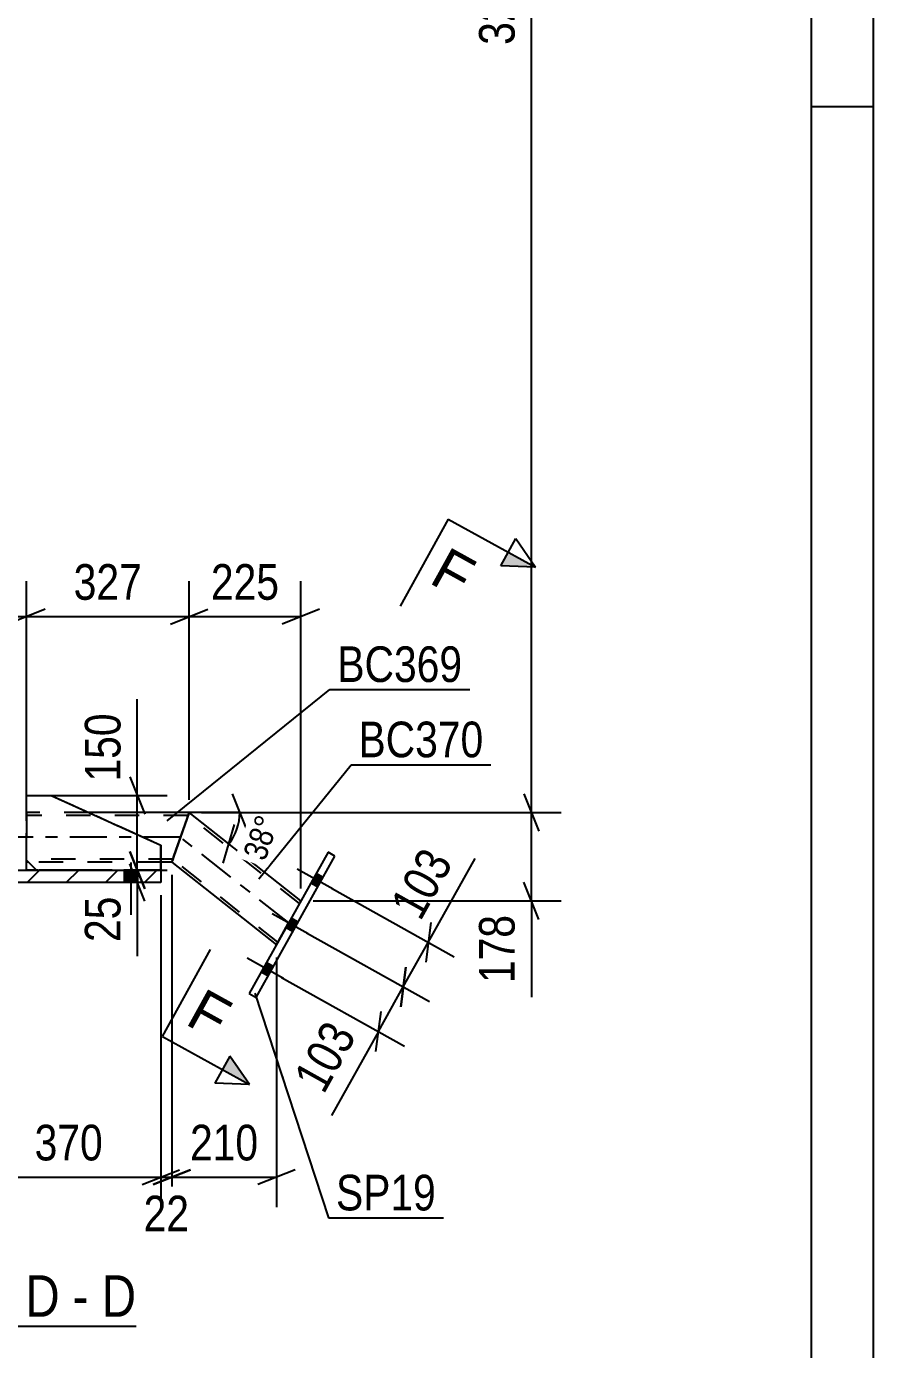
# Model space of a CAD drawing. Header units: millimetres. Extents: x -81 to 760, y -449 to 145.
# Drawn here: x 691.9 to 759.9, y -101.6 to 4.8 of the extents above; entities that cross this region are included whole.
import ezdxf

# ---------------------------------------------------------------- set-up
doc = ezdxf.new("R2010")
doc.units = ezdxf.units.MM
doc.linetypes.add('DXK_LINE_DOT2', pattern=[3.9198, 1.9599, -1.9599])
doc.linetypes.add('DXK_LINE_DOT3', pattern=[5.9187, 2.979, -0.9799, 0.9799, -0.9799])
doc.styles.add('Arial', font='ARIAL.TTF', dxfattribs={"height": 0.2})
doc.styles.add('Arial Narrow', font='ARIALN.TTF', dxfattribs={"height": 0.2})

# ---------------------------------------------------------------- blocks, each defined once
blk = doc.blocks.new('Unknown-122571161-1134')
at = {"color": 5, "linetype": 'Continuous'}
for p, q in [((759.95, -448.66), (759.95, 145.34)), ((754.95, -443.66), (754.95, 140.34)), ((759.95, -1.66), (754.95, -1.66))]:
    blk.add_line(p, q, dxfattribs=at)
blk = doc.blocks.new('Unknown-122571161-16 - 5540')
at = {"color": 6, "linetype": 'Continuous'}
blk.add_line((672.61, -99.67), (700.68, -99.67), dxfattribs=at)
at = {"color": 0, "linetype": 'Continuous'}
for points in [[(690.72, -98.92), (690.72, -95.42), (672.61, -95.42), (672.61, -98.92)], [(694.53, -98.92), (694.53, -95.42), (691.77, -95.42), (691.77, -98.92)], [(696.86, -98.92), (696.86, -95.42), (695.58, -95.42), (695.58, -98.92)], [(700.68, -98.92), (700.68, -95.42), (697.91, -95.42), (697.91, -98.92)]]:
    blk.add_wipeout(points, dxfattribs=at)
at = {"color": 7, "linetype": 'Continuous', "style": 'Arial Narrow'}
for s, p in [('SECTION ', (672.61, -98.92)), ('D', (691.77, -98.92)), ('D', (697.91, -98.92)), ('-', (695.58, -98.92))]:
    blk.add_text(s, height=3.34, dxfattribs=at).set_placement(p)
blk = doc.blocks.new('Part-122571161-5686 - 5540')
at = {"color": 7, "linetype": 'DXK_LINE_DOT2'}
for p, q in [((691.86, -62.22), (691.86, -57.02)), ((691.86, -57.02), (693.86, -57.02)), ((693.86, -57.02), (702.66, -61.02)), ((702.66, -61.02), (702.66, -63.02)), ((692.66, -63.02), (691.86, -62.22)), ((702.66, -63.02), (692.66, -63.02))]:
    blk.add_line(p, q, dxfattribs=at)
at = {"color": 7, "linetype": 'DXK_LINE_DOT3'}
for p, q in [((691.86, -63.02), (691.86, -57.02)), ((691.86, -57.02), (693.86, -57.02)), ((693.86, -57.02), (702.66, -61.02)), ((702.66, -63.02), (691.86, -63.02))]:
    blk.add_line(p, q, dxfattribs=at)
blk = doc.blocks.new('Part-122571161-5670 - 5540')
at = {"color": 2, "linetype": 'Continuous'}
for p, q in [((716.11, -61.59), (709.77, -72.94)), ((716.66, -61.9), (716.11, -61.59)), ((710.33, -73.25), (716.66, -61.9)), ((709.77, -72.94), (710.33, -73.25))]:
    blk.add_line(p, q, dxfattribs=at)
at = {"color": 7, "linetype": 'DXK_LINE_DOT3'}
blk.add_line((713.22, -67.42), (713.22, -67.42), dxfattribs=at)
blk = doc.blocks.new('Bolt-122571161-5624 - 5540')
at = {"linetype": 'Continuous'}
blk.add_hatch(color=1, dxfattribs=at).paths.add_polyline_path([(699.72, -64.02), (700.8, -64.02), (700.8, -63.02), (699.72, -63.02)])
blk.add_hatch(color=1, dxfattribs=at).paths.add_polyline_path([(699.72, -64.02), (700.8, -64.02), (700.8, -63.02), (699.72, -63.02)])
blk.add_hatch(color=1, dxfattribs=at).paths.add_polyline_path([(699.72, -64.02), (700.8, -64.02), (700.8, -63.02), (699.72, -63.02)])
at = {"color": 1, "linetype": 'Continuous'}
for p, q in [((700.26, -62.42), (700.26, -66.62)), ((700.26, -62.42), (700.26, -66.62)), ((700.26, -62.42), (700.26, -66.62)), ((699.72, -63.02), (699.72, -64.02)), ((699.72, -63.02), (699.72, -64.02)), ((699.72, -63.02), (699.72, -64.02)), ((700.8, -63.02), (700.8, -64.02)), ((700.8, -63.02), (700.8, -64.02)), ((700.8, -63.02), (700.8, -64.02))]:
    blk.add_line(p, q, dxfattribs=at)
blk = doc.blocks.new('Bolt-122571161-5625 - 5540')
at = {"linetype": 'Continuous'}
for points in [[(715.28, -64.38), (715.71, -63.61), (715.15, -63.3), (714.72, -64.07)], [(715.28, -64.38), (715.71, -63.61), (715.15, -63.3), (714.72, -64.07)], [(715.28, -64.38), (715.71, -63.61), (715.15, -63.3), (714.72, -64.07)], [(713.28, -67.96), (713.71, -67.19), (713.15, -66.88), (712.72, -67.65)], [(713.28, -67.96), (713.71, -67.19), (713.15, -66.88), (712.72, -67.65)], [(711.28, -71.54), (711.71, -70.77), (711.15, -70.46), (710.72, -71.23)], [(711.28, -71.54), (711.71, -70.77), (711.15, -70.46), (710.72, -71.23)], [(711.28, -71.54), (711.71, -70.77), (711.15, -70.46), (710.72, -71.23)]]:
    blk.add_hatch(color=1, dxfattribs=at).paths.add_polyline_path(points)
at = {"color": 1, "linetype": 'Continuous'}
for p, q in [((716.51, -64.56), (713.61, -62.94)), ((716.51, -64.56), (713.61, -62.94)), ((716.51, -64.56), (713.61, -62.94)), ((715.71, -63.61), (715.15, -63.3)), ((715.71, -63.61), (715.15, -63.3)), ((715.71, -63.61), (715.15, -63.3)), ((715.28, -64.38), (714.72, -64.07)), ((715.28, -64.38), (714.72, -64.07)), ((715.28, -64.38), (714.72, -64.07)), ((714.51, -68.14), (711.61, -66.52)), ((714.51, -68.14), (711.61, -66.52)), ((713.71, -67.19), (713.15, -66.88)), ((713.71, -67.19), (713.15, -66.88)), ((713.28, -67.96), (712.72, -67.65)), ((713.28, -67.96), (712.72, -67.65)), ((712.51, -71.72), (709.61, -70.1)), ((712.51, -71.72), (709.61, -70.1)), ((712.51, -71.72), (709.61, -70.1)), ((711.28, -71.54), (710.72, -71.23)), ((711.28, -71.54), (710.72, -71.23)), ((711.28, -71.54), (710.72, -71.23)), ((711.71, -70.77), (711.15, -70.46)), ((711.71, -70.77), (711.15, -70.46)), ((711.71, -70.77), (711.15, -70.46))]:
    blk.add_line(p, q, dxfattribs=at)
blk = doc.blocks.new('Part-122571161-5655 - 5540')
at = {"linetype": 'Continuous'}
h = blk.add_hatch(dxfattribs=at)
h.set_pattern_fill('', scale=0.7, style=0, pattern_type=0)
h.set_pattern_definition([(45, (673.063, -64.0215), (-1.57154, 1.57154), [])])
h.paths.add_polyline_path([(673.06, -63.02), (673.06, -64.02), (702.66, -64.02), (702.66, -63.02)])
at = {"color": 2, "linetype": 'Continuous'}
for p, q in [((673.06, -64.02), (673.06, -63.02)), ((673.06, -63.02), (702.66, -63.02)), ((702.66, -63.02), (702.66, -64.02)), ((702.66, -64.02), (673.06, -64.02))]:
    blk.add_line(p, q, dxfattribs=at)
at = {"color": 7, "linetype": 'DXK_LINE_DOT3'}
blk.add_line((687.86, -63.52), (687.86, -63.52), dxfattribs=at)
blk = doc.blocks.new('Part-122571161-5660 - 5540')
at = {"color": 7, "linetype": 'DXK_LINE_DOT2'}
for p, q in [((696.86, -58.38), (691.86, -58.38)), ((691.86, -58.42), (691.86, -58.38)), ((691.86, -58.38), (691.86, -62.22)), ((704.83, -58.68), (704.93, -58.38)), ((704.92, -58.42), (704.93, -58.38)), ((704.85, -58.62), (691.86, -58.62)), ((704.77, -58.86), (704.77, -58.86)), ((704.77, -58.86), (704.77, -58.86)), ((691.86, -62.14), (691.86, -62.12)), ((703.64, -62.14), (691.86, -62.14)), ((702.66, -62.38), (692.02, -62.38)), ((703.56, -62.38), (703.6, -62.25)), ((703.57, -62.34), (703.66, -62.09)), ((703.66, -62.09), (703.66, -62.09)), ((703.72, -61.91), (703.72, -61.9)), ((703.72, -61.91), (703.72, -61.9))]:
    blk.add_line(p, q, dxfattribs=at)
at = {"color": 2, "linetype": 'Continuous'}
for p, q in [((704.93, -58.38), (696.86, -58.38)), ((703.72, -61.9), (704.77, -58.86)), ((704.77, -58.86), (704.83, -58.68)), ((691.86, -62.34), (691.86, -62.22)), ((691.86, -62.38), (691.86, -62.34)), ((692.02, -62.38), (691.86, -62.38)), ((703.56, -62.38), (702.66, -62.38)), ((703.66, -62.09), (703.72, -61.91))]:
    blk.add_line(p, q, dxfattribs=at)
at = {"color": 7, "linetype": 'DXK_LINE_DOT3'}
blk.add_line((704.24, -60.38), (687.86, -60.38), dxfattribs=at)
blk = doc.blocks.new('Part-122571161-5665 - 5540')
at = {"color": 2, "linetype": 'Continuous'}
for p, q in [((704.93, -58.38), (703.72, -61.91)), ((713.92, -65.49), (704.93, -58.38)), ((703.57, -62.35), (703.56, -62.39)), ((703.56, -62.39), (711.95, -69.03)), ((703.57, -62.35), (703.72, -61.91))]:
    blk.add_line(p, q, dxfattribs=at)
at = {"color": 7, "linetype": 'DXK_LINE_DOT2'}
for p, q in [((713.81, -65.71), (704.85, -58.62)), ((703.72, -61.91), (703.6, -62.25)), ((712.07, -68.82), (703.64, -62.15)), ((711.95, -69.03), (713.92, -65.49))]:
    blk.add_line(p, q, dxfattribs=at)
at = {"color": 7, "linetype": 'DXK_LINE_DOT3'}
blk.add_line((712.94, -67.26), (704.24, -60.38), dxfattribs=at)
blk = doc.blocks.new('Part-122571161-5688 - 5540')
at = {"color": 2, "linetype": 'Continuous'}
for p, q in [((691.86, -57.02), (693.86, -57.02)), ((693.86, -57.02), (702.66, -61.02)), ((702.66, -63.02), (702.66, -61.02)), ((692.66, -63.02), (691.86, -62.22))]:
    blk.add_line(p, q, dxfattribs=at)
at = {"color": 7, "linetype": 'DXK_LINE_DOT2'}
for p, q in [((691.86, -62.22), (691.86, -57.02)), ((702.66, -63.02), (692.66, -63.02))]:
    blk.add_line(p, q, dxfattribs=at)
blk = doc.blocks.new('StraightDimension-122571161-5734 - 5540')
at = {"color": 7, "linetype": 'Continuous'}
for p, q in [((714.37, -68.06), (724.25, -73.58)), ((722.36, -70.81), (721.95, -74.01)), ((712.37, -71.64), (722.25, -77.16)), ((720.15, -75.99), (722.15, -72.41)), ((719.95, -77.59), (720.36, -74.39))]:
    blk.add_line(p, q, dxfattribs=at)
at = {"color": 0}
blk.add_wipeout([(719.24, -76.08), (715.58, -74.03), (712.32, -79.87), (715.98, -81.92)], dxfattribs=at)
at = {"color": 7, "linetype": 'Continuous'}
blk.add_line((720.15, -75.99), (716.38, -82.74), dxfattribs=at)
blk.add_line((720.15, -75.99), (716.38, -82.74), dxfattribs=at)
at = {"color": 3, "style": 'Arial Narrow'}
blk.add_text('103', height=2.863, rotation=60.8195, dxfattribs=at).set_placement((715.75, -81.1))
blk = doc.blocks.new('AngleDimension-122571161-5776 - 5540')
at = {"color": 7, "linetype": 'Continuous'}
for p, q in [((708.41, -56.88), (709.61, -59.88)), ((709.01, -58.38), (704.94, -58.38)), ((708.13, -60.91), (704.94, -58.38)), ((705.94, -58.38), (709.01, -58.38)), ((707.67, -62.46), (708.59, -59.36))]:
    blk.add_line(p, q, dxfattribs=at)
blk.add_arc((704.94, -58.38), 4.07, 321.6334, 0, dxfattribs=at)
at = {"color": 0}
blk.add_wipeout([(712.7, -58.8), (710.06, -57.88), (708.64, -61.95), (711.29, -62.87)], dxfattribs=at)
at = {"color": 3, "style": 'Arial Narrow'}
blk.add_text('38°', height=1.909, rotation=70.8176, dxfattribs=at).set_placement((711.04, -62.36))
blk = doc.blocks.new('StraightDimension-122571161-5747 - 5540')
at = {"color": 7, "linetype": 'Continuous'}
for p, q in [((716.37, -64.48), (726.25, -70)), ((724.36, -67.23), (723.95, -70.43)), ((714.37, -68.06), (724.25, -73.58)), ((722.15, -72.41), (724.15, -68.83)), ((721.95, -74.01), (722.36, -70.81))]:
    blk.add_line(p, q, dxfattribs=at)
at = {"color": 0}
blk.add_wipeout([(727.01, -62.17), (723.35, -60.12), (720.09, -65.96), (723.75, -68.01)], dxfattribs=at)
at = {"color": 7, "linetype": 'Continuous'}
blk.add_line((724.15, -68.83), (727.92, -62.08), dxfattribs=at)
blk.add_line((724.15, -68.83), (727.92, -62.08), dxfattribs=at)
at = {"color": 3, "style": 'Arial Narrow'}
blk.add_text('103', height=2.863, rotation=60.8195, dxfattribs=at).set_placement((723.52, -67.19))
blk = doc.blocks.new('StraightDimension-122571161-5916 - 5540')
at = {"color": 7, "linetype": 'Continuous'}
for p, q in [((691.86, -57.38), (691.86, -39.79)), ((704.93, -57.38), (704.93, -39.79)), ((693.36, -42.04), (690.36, -43.24)), ((703.43, -43.24), (706.43, -42.04)), ((691.86, -42.64), (704.93, -42.64))]:
    blk.add_line(p, q, dxfattribs=at)
at = {"color": 0}
blk.add_wipeout([(701.74, -41.89), (701.74, -37.69), (695.06, -37.69), (695.06, -41.89)], dxfattribs=at)
at = {"color": 3, "style": 'Arial Narrow'}
blk.add_text('327', height=2.863, dxfattribs=at).set_placement((695.66, -41.29))
blk = doc.blocks.new('StraightDimension-122571161-5899 - 5540')
at = {"color": 7, "linetype": 'Continuous'}
for p, q in [((683.86, -57.38), (683.86, -39.79)), ((691.86, -57.38), (691.86, -39.79)), ((682.36, -43.24), (685.36, -42.04)), ((693.36, -42.04), (690.36, -43.24)), ((683.86, -42.64), (691.86, -42.64))]:
    blk.add_line(p, q, dxfattribs=at)
at = {"color": 0}
blk.add_wipeout([(691.21, -41.89), (691.21, -37.69), (684.52, -37.69), (684.52, -41.89)], dxfattribs=at)
at = {"color": 3, "style": 'Arial Narrow'}
blk.add_text('200', height=2.863, dxfattribs=at).set_placement((685.12, -41.29))
blk = doc.blocks.new('StraightDimension-122571161-5936 - 5540')
at = {"color": 7, "linetype": 'Continuous'}
for p, q in [((704.93, -57.38), (704.93, -39.79)), ((713.92, -64.49), (713.92, -39.79)), ((703.43, -43.24), (706.43, -42.04)), ((715.42, -42.04), (712.42, -43.24)), ((704.93, -42.64), (713.92, -42.64))]:
    blk.add_line(p, q, dxfattribs=at)
at = {"color": 0}
blk.add_wipeout([(712.77, -41.89), (712.77, -37.69), (706.09, -37.69), (706.09, -41.89)], dxfattribs=at)
at = {"color": 3, "style": 'Arial Narrow'}
blk.add_text('225', height=2.863, dxfattribs=at).set_placement((706.69, -41.29))
blk = doc.blocks.new('StraightDimension-122571161-5999 - 5540')
at = {"color": 7, "linetype": 'Continuous'}
for p, q in [((732.45, -58.38), (732.45, 72.3)), ((731.85, -56.88), (733.05, -59.88)), ((705.93, -58.38), (734.85, -58.38))]:
    blk.add_line(p, q, dxfattribs=at)
at = {"color": 0}
blk.add_wipeout([(731.7, 11.22), (727.5, 11.22), (727.5, 2.71), (731.7, 2.71)], dxfattribs=at)
at = {"color": 3, "style": 'Arial Narrow'}
blk.add_text('3267', height=2.863, rotation=90.0002, dxfattribs=at).set_placement((731.1, 3.31))
blk = doc.blocks.new('StraightDimension-122571161-6015 - 5540')
at = {"color": 7, "linetype": 'Continuous'}
for p, q in [((731.85, -56.88), (733.05, -59.88)), ((705.93, -58.38), (734.85, -58.38)), ((732.45, -65.49), (732.45, -58.38)), ((733.05, -66.99), (731.85, -63.99)), ((714.92, -65.49), (734.85, -65.49)), ((732.45, -65.49), (732.45, -73.23)), ((732.45, -65.49), (732.45, -73.23))]:
    blk.add_line(p, q, dxfattribs=at)
at = {"color": 0}
blk.add_wipeout([(731.7, -66.02), (727.5, -66.02), (727.5, -72.7), (731.7, -72.7)], dxfattribs=at)
at = {"color": 3, "style": 'Arial Narrow'}
blk.add_text('178', height=2.863, rotation=90.0002, dxfattribs=at).set_placement((731.1, -72.1))
blk = doc.blocks.new('StraightDimension-122571161-6039 - 5540')
at = {"color": 7, "linetype": 'Continuous'}
for p, q in [((700.17, -61.52), (701.37, -64.52)), ((701.37, -65.52), (700.17, -62.52)), ((692.86, -63.02), (703.17, -63.02)), ((700.77, -64.02), (700.77, -63.02)), ((701.66, -64.02), (697.92, -64.02)), ((700.77, -64.02), (700.77, -69.93)), ((700.77, -64.02), (700.77, -69.93))]:
    blk.add_line(p, q, dxfattribs=at)
at = {"color": 0}
blk.add_wipeout([(700.02, -64.55), (695.82, -64.55), (695.82, -69.4), (700.02, -69.4)], dxfattribs=at)
at = {"color": 3, "style": 'Arial Narrow'}
blk.add_text('25', height=2.863, rotation=90.0002, dxfattribs=at).set_placement((699.42, -68.8))
blk = doc.blocks.new('StraightDimension-122571161-6050 - 5540')
at = {"color": 7, "linetype": 'Continuous'}
for p, q in [((700.77, -57.02), (700.77, -49.29)), ((700.77, -57.02), (700.77, -49.29)), ((700.17, -55.52), (701.37, -58.52)), ((692.86, -57.02), (703.17, -57.02)), ((700.77, -63.02), (700.77, -57.02)), ((701.37, -64.52), (700.17, -61.52)), ((692.86, -63.02), (703.17, -63.02))]:
    blk.add_line(p, q, dxfattribs=at)
at = {"color": 0}
blk.add_wipeout([(700.02, -49.81), (695.82, -49.81), (695.82, -56.5), (700.02, -56.5)], dxfattribs=at)
at = {"color": 3, "style": 'Arial Narrow'}
blk.add_text('150', height=2.863, rotation=90.0002, dxfattribs=at).set_placement((699.42, -55.9))
blk = doc.blocks.new('StraightDimension-122571161-6190 - 5540')
at = {"color": 7, "linetype": 'Continuous'}
for p, q in [((703.56, -63.39), (703.56, -90.1)), ((711.95, -70.03), (711.95, -90.1)), ((702.06, -88.3), (705.06, -87.1)), ((713.45, -87.1), (710.45, -88.3)), ((703.56, -87.7), (711.95, -87.7))]:
    blk.add_line(p, q, dxfattribs=at)
at = {"color": 0}
blk.add_wipeout([(711.09, -86.95), (711.09, -82.75), (704.41, -82.75), (704.41, -86.95)], dxfattribs=at)
at = {"color": 3, "style": 'Arial Narrow'}
blk.add_text('210', height=2.863, dxfattribs=at).set_placement((705.01, -86.35))
blk = doc.blocks.new('StraightDimension-122571161-6207 - 5540')
at = {"color": 7, "linetype": 'Continuous'}
for p, q in [((703.56, -63.39), (703.56, -90.55)), ((702.66, -65.02), (702.66, -90.55)), ((701.16, -88.3), (704.16, -87.1)), ((705.06, -87.1), (702.06, -88.3)), ((702.66, -87.7), (703.56, -87.7))]:
    blk.add_line(p, q, dxfattribs=at)
at = {"color": 0}
blk.add_wipeout([(705.54, -92.65), (705.54, -88.45), (700.68, -88.45), (700.68, -92.65)], dxfattribs=at)
at = {"color": 3, "style": 'Arial Narrow'}
blk.add_text('22', height=2.863, dxfattribs=at).set_placement((701.28, -92.05))
blk = doc.blocks.new('StraightDimension-122571161-6224 - 5540')
at = {"color": 7, "linetype": 'Continuous'}
for p, q in [((687.86, -58.02), (687.86, -90.1)), ((702.66, -65.02), (702.66, -90.1)), ((689.36, -87.1), (686.36, -88.3)), ((701.16, -88.3), (704.16, -87.1)), ((687.86, -87.7), (702.66, -87.7))]:
    blk.add_line(p, q, dxfattribs=at)
at = {"color": 0}
blk.add_wipeout([(698.61, -86.95), (698.61, -82.75), (691.92, -82.75), (691.92, -86.95)], dxfattribs=at)
at = {"color": 3, "style": 'Arial Narrow'}
blk.add_text('370', height=2.863, dxfattribs=at).set_placement((692.52, -86.35))
blk = doc.blocks.new('Mark-122571161-5666 - 5540')
at = {"color": 30, "linetype": 'Continuous'}
for p, q in [((710.21, -72.9), (716.14, -90.97)), ((716.14, -90.97), (725.38, -90.97))]:
    blk.add_line(p, q, dxfattribs=at)
at = {"color": 0}
blk.add_wipeout([(724.78, -90.37), (724.78, -87.37), (716.74, -87.37), (716.74, -90.37)], dxfattribs=at)
blk.add_wipeout([(724.78, -90.37), (724.78, -87.37), (716.74, -87.37), (716.74, -90.37)], dxfattribs=at)
at = {"color": 3, "style": 'Arial Narrow'}
blk.add_text('SP19', height=2.863, dxfattribs=at).set_placement((716.74, -90.37))
blk = doc.blocks.new('Mark-122571161-5656 - 5540')
at = {"color": 30, "linetype": 'Continuous'}
for p, q in [((703.18, -59.05), (716.25, -48.5)), ((716.25, -48.5), (727.5, -48.5))]:
    blk.add_line(p, q, dxfattribs=at)
at = {"color": 0}
blk.add_wipeout([(726.9, -47.9), (726.9, -44.9), (716.85, -44.9), (716.85, -47.9)], dxfattribs=at)
blk.add_wipeout([(726.9, -47.9), (726.9, -44.9), (716.85, -44.9), (716.85, -47.9)], dxfattribs=at)
at = {"color": 3, "style": 'Arial Narrow'}
blk.add_text('BC369', height=2.863, dxfattribs=at).set_placement((716.85, -47.9))
blk = doc.blocks.new('Mark-122571161-5661 - 5540')
at = {"color": 30, "linetype": 'Continuous'}
for p, q in [((710.54, -63.73), (717.95, -54.55)), ((717.95, -54.55), (729.2, -54.55))]:
    blk.add_line(p, q, dxfattribs=at)
at = {"color": 0}
blk.add_wipeout([(728.6, -53.95), (728.6, -50.95), (718.55, -50.95), (718.55, -53.95)], dxfattribs=at)
blk.add_wipeout([(728.6, -53.95), (728.6, -50.95), (718.55, -50.95), (718.55, -53.95)], dxfattribs=at)
at = {"color": 3, "style": 'Arial Narrow'}
blk.add_text('BC370', height=2.863, dxfattribs=at).set_placement((718.55, -53.95))
blk = doc.blocks.new('SectionMark-122571161-6282 - 5540')
at = {"linetype": 'Continuous'}
for points in [[(729.98, -38.56), (730.58, -37.47), (732.77, -38.68)], [(707.6, -79.05), (708.21, -77.96), (709.79, -80.26)]]:
    blk.add_hatch(color=6, dxfattribs=at).paths.add_polyline_path(points)
at = {"color": 6, "linetype": 'Continuous'}
for p, q in [((729.98, -38.56), (731.19, -36.37)), ((731.19, -36.37), (732.77, -38.68)), ((732.77, -38.68), (729.98, -38.56)), ((708.21, -77.96), (707, -80.15)), ((709.79, -80.26), (708.21, -77.96)), ((709.79, -80.26), (707, -80.15))]:
    blk.add_line(p, q, dxfattribs=at)
at = {"color": 0, "linetype": 'Continuous'}
for points in [[(726.6, -41.26), (728.29, -38.2), (725.8, -36.82), (724.11, -39.88)], [(707.01, -76.73), (708.7, -73.66), (706.2, -72.28), (704.51, -75.35)]]:
    blk.add_wipeout(points, dxfattribs=at)
at = {"color": 6, "linetype": 'Continuous'}
for p, q in [((725.77, -34.81), (721.9, -41.81)), ((725.77, -34.81), (732.77, -38.68)), ((702.79, -76.39), (706.66, -69.39)), ((702.79, -76.39), (709.79, -80.26))]:
    blk.add_line(p, q, dxfattribs=at)
at = {"color": 3, "linetype": 'Continuous', "style": 'Arial'}
for p in [(724.11, -39.88), (704.51, -75.35)]:
    blk.add_text('F', height=3.34, rotation=-28.9229, dxfattribs=at).set_placement(p)

msp = doc.modelspace()

# ---------------------------------------------------------------- block references
for name in ['Unknown-122571161-1134', 'Part-122571161-5686 - 5540', 'Part-122571161-5688 - 5540', 'Part-122571161-5660 - 5540', 'Part-122571161-5665 - 5540', 'Part-122571161-5670 - 5540', 'Bolt-122571161-5624 - 5540', 'Part-122571161-5655 - 5540', 'Bolt-122571161-5625 - 5540']:
    msp.add_blockref(name, (0, 0))

# ---------------------------------------------------------------- next in the draw order: block references
for name in ['AngleDimension-122571161-5776 - 5540', 'StraightDimension-122571161-5734 - 5540', 'Unknown-122571161-16 - 5540']:
    msp.add_blockref(name, (0, 0))

# ---------------------------------------------------------------- next in the draw order: block references
for name in ['StraightDimension-122571161-5916 - 5540', 'StraightDimension-122571161-5747 - 5540']:
    msp.add_blockref(name, (0, 0))

# ---------------------------------------------------------------- next in the draw order: block references
for name in ['StraightDimension-122571161-5899 - 5540', 'StraightDimension-122571161-5936 - 5540']:
    msp.add_blockref(name, (0, 0))

# ---------------------------------------------------------------- next in the draw order: block references
for name in ['StraightDimension-122571161-5999 - 5540', 'StraightDimension-122571161-6039 - 5540']:
    msp.add_blockref(name, (0, 0))

# ---------------------------------------------------------------- next in the draw order: block references
for name in ['StraightDimension-122571161-6050 - 5540', 'StraightDimension-122571161-6015 - 5540']:
    msp.add_blockref(name, (0, 0))

# ---------------------------------------------------------------- next in the draw order: block references
msp.add_blockref('StraightDimension-122571161-6190 - 5540', (0, 0))

# ---------------------------------------------------------------- next in the draw order: block references
for name in ['StraightDimension-122571161-6207 - 5540', 'Mark-122571161-5666 - 5540']:
    msp.add_blockref(name, (0, 0))

# ---------------------------------------------------------------- next in the draw order: block references
msp.add_blockref('StraightDimension-122571161-6224 - 5540', (0, 0))

# ---------------------------------------------------------------- next in the draw order: block references
msp.add_blockref('Mark-122571161-5656 - 5540', (0, 0))

# ---------------------------------------------------------------- next in the draw order: block references
msp.add_blockref('Mark-122571161-5661 - 5540', (0, 0))

# ---------------------------------------------------------------- next in the draw order: block references
msp.add_blockref('SectionMark-122571161-6282 - 5540', (0, 0))

doc.saveas('drawing.dxf')
